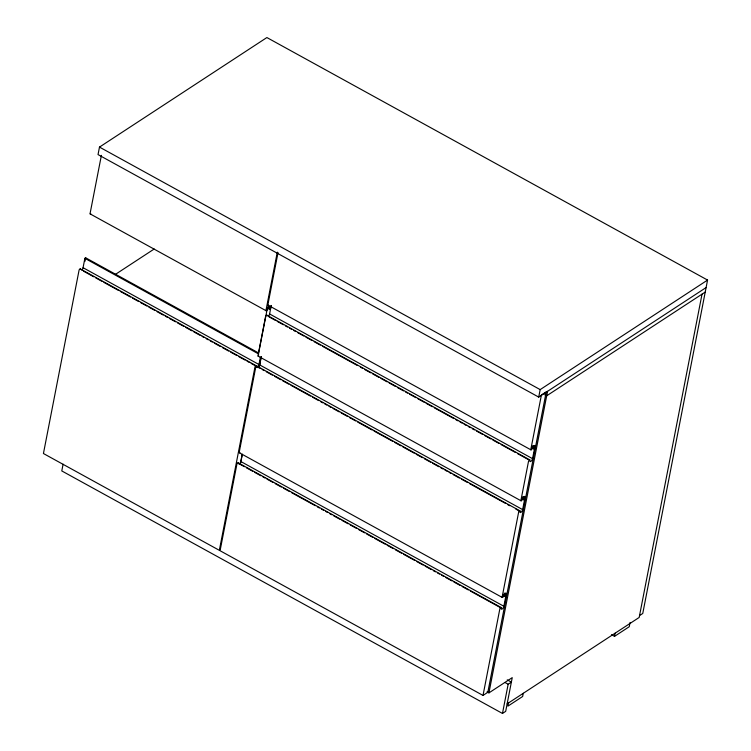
<?xml version="1.0" encoding="UTF-8"?>
<svg xmlns="http://www.w3.org/2000/svg" width="751" height="751" viewBox="0 0 751 751"><rect width="100%" height="100%" fill="white"/><g stroke="black" fill="none" stroke-linecap="round" stroke-linejoin="round"><path stroke-width="1.13" d="M639.542 615.576L642.762 613.473L707.564 280.067L266.887 37.55L99.489 147.093L98.034 154.584L538.72 397.101L706.109 287.558M101.394 155.354L90.111 213.387A1.155 0.479 -61.2 0 0 90.777 213.744M81.718 270.163A2.3 0.948 -61.2 0 0 83.061 267.703L84.882 258.335L85.68 257.809L258.522 352.923M85.013 261.245L85.68 257.809M63.103 464.184L61.789 470.933L502.475 713.45L505.686 711.347L512.238 677.627L488.939 692.882L487.052 691.84M277.297 252.158L266.014 310.191A1.155 0.479 -61.2 0 0 266.502 310.689A1.155 0.479 -61.2 0 0 267.356 309.318A2.3 0.948 -61.2 0 1 269.055 306.568A2.3 0.948 -61.2 0 1 270.031 307.563L269.665 309.44L266.605 307.75M278.03 252.552L267.919 304.606A1.155 0.479 -61.2 0 0 268.407 305.103M258.597 353.261L267.328 308.351M257.621 366.967A2.3 0.948 -61.2 0 0 258.964 364.507L260.381 357.223M240.423 463.498L242.207 454.327M259.142 367.22L261.141 356.903M271.149 305.46L270.473 308.914L269.665 309.44M239.212 464.306A2.3 0.948 -61.2 0 0 240.911 461.565L242.329 454.28M257.997 367.661A2.3 0.948 -61.2 0 0 259.696 364.911L261.32 356.584M268.257 316.424A2.3 0.948 -61.2 0 0 269.6 313.965L271.224 305.638M538.72 397.101L540.176 389.609L707.564 280.067M238.236 462.907A1.155 0.479 -61.2 0 0 237.569 462.963A1.155 0.479 -61.2 0 0 236.894 464.193L220.071 550.727L483.015 695.426L499.837 608.892A1.155 0.479 -61.2 0 1 500.692 607.521A1.155 0.479 -61.2 0 1 501.17 608.019A2.3 0.948 -61.2 0 0 502.147 609.014A2.3 0.948 -61.2 0 0 503.855 606.264L505.676 596.895L506.474 596.369L504.419 595.243M503.761 595.017L505.817 596.153L506.183 594.276A2.3 0.948 -61.2 0 0 505.207 593.281A2.3 0.948 -61.2 0 0 503.508 596.031A1.155 0.479 -61.2 0 1 502.654 597.402A1.155 0.479 -61.2 0 1 502.166 596.904L518.622 512.248A1.155 0.479 -61.2 0 1 519.476 510.868A1.155 0.479 -61.2 0 1 519.964 511.365A2.3 0.948 -61.2 0 0 520.941 512.36A2.3 0.948 -61.2 0 0 522.64 509.61L524.461 500.25L525.268 499.725L522.18 498.026M522.555 498.373L524.602 499.499L524.968 497.622A2.3 0.948 -61.2 0 0 523.991 496.627A2.3 0.948 -61.2 0 0 522.292 499.377A1.155 0.479 -61.2 0 1 521.438 500.757A1.155 0.479 -61.2 0 1 520.95 500.26L528.526 461.292A1.155 0.479 -61.2 0 1 529.38 459.922A1.155 0.479 -61.2 0 1 529.868 460.419A2.3 0.948 -61.2 0 0 530.844 461.414A2.3 0.948 -61.2 0 0 532.543 458.664L534.365 449.305L535.163 448.779L532.083 447.08M534.505 448.554L534.872 446.676A2.3 0.948 -61.2 0 0 533.895 445.681A2.3 0.948 -61.2 0 0 532.196 448.431A1.155 0.479 -61.2 0 1 531.342 449.802A1.155 0.479 -61.2 0 1 530.854 449.305L541.415 394.988L546.24 391.834L535.313 448.028L534.505 448.554L532.459 447.418M506.474 596.369L487.84 692.272L483.015 695.426M525.268 499.725L506.625 595.627L505.817 596.153M535.163 448.779L525.409 498.974L524.602 499.499M488.939 692.882L547.554 391.318M502.475 713.45L508.155 684.227L511.365 682.124L507.254 679.862M508.54 702.917L507.92 706.128L522.649 696.487L523.278 693.276M611.474 634.689L614.515 636.369L615.135 633.159M630.08 622.448L629.244 626.728L614.515 636.369M702.025 294.157L639.176 617.453L507.141 703.856M115.232 274.509L154.19 249.013M705.236 292.055L546.681 395.815L544.625 394.679M99.489 147.093L540.176 389.609M532.816 445.55L534.872 446.676M532.309 448.169L534.365 449.305M267.985 305.141L530.919 449.84M267.985 306.436L270.031 307.563M90.176 213.922L266.079 310.726M269.6 313.965L532.543 458.664M266.858 315.185L529.793 459.884M268.98 316.847L275.138 320.236M277.194 321.372L283.362 324.761M285.408 325.887L287.464 327.023M289.52 328.149L291.576 329.285M293.632 330.412L295.687 331.548M297.734 332.674L303.902 336.063M305.957 337.199L312.116 340.588M314.171 341.714L320.339 345.113M322.386 346.239L357.307 365.455M360.396 367.155L362.442 368.281M364.498 369.417L370.665 372.806M372.721 373.932L378.88 377.331M380.935 378.457L387.094 381.846M389.149 382.982L395.317 386.371M397.363 387.507L403.531 390.895M405.587 392.022L407.643 393.158M409.689 394.284L415.857 397.673M417.913 398.809L424.071 402.198M426.127 403.334L432.285 406.723M434.341 407.849L453.857 418.589M455.913 419.725L457.969 420.851M460.025 421.987L462.072 423.113M464.127 424.24L466.183 425.376M468.239 426.502L470.295 427.638M472.351 428.765L474.397 429.901M476.453 431.027L482.621 434.416M484.677 435.552L490.835 438.941M492.891 440.067L499.049 443.465M501.105 444.592L515.486 452.506M517.542 453.632L527.812 459.293M522.912 496.495L524.968 497.622M84.882 258.335L258.738 354.012M522.405 499.115L524.461 500.25M258.081 356.087L521.016 500.786M83.061 267.703L258.964 364.507M259.696 364.911L522.64 509.61M80.31 268.924L256.222 365.728M256.955 366.131L519.899 510.83M83.445 271.139L93.678 276.772M95.724 277.898L101.854 281.268M103.901 282.395L118.226 290.28M120.263 291.407L130.496 297.03M132.542 298.156L138.672 301.536M140.719 302.662L146.858 306.032M148.905 307.159L155.035 310.538M157.081 311.665L163.22 315.045M165.267 316.171L167.313 317.298M169.36 318.415L175.49 321.794M177.536 322.921L183.676 326.3M185.722 327.427L191.852 330.797M193.899 331.923L200.038 335.303M202.085 336.429L204.131 337.556M206.178 338.682L208.224 339.809M210.261 340.935L212.308 342.062M214.354 343.179L220.494 346.558M222.54 347.685L228.67 351.064M230.717 352.191L236.856 355.561M238.902 356.687L245.042 360.067M247.079 361.193L249.125 362.32M251.172 363.446L256.288 366.263A2.3 0.948 -61.2 0 0 256.42 367.323M258.053 367.23L260.099 368.356M262.155 369.492L264.211 370.618M266.267 371.754L272.425 375.143M274.481 376.27L280.649 379.668M282.695 380.795L288.863 384.183M290.919 385.319L310.435 396.059M312.482 397.185L318.649 400.574M320.705 401.71L322.761 402.836M324.808 403.972L326.863 405.099M328.919 406.235L330.975 407.361M333.031 408.488L339.189 411.886M341.245 413.012L347.403 416.401M349.459 417.537L355.627 420.926M357.683 422.062L372.055 429.976M374.111 431.102L392.604 441.278M394.65 442.405L400.818 445.794M402.874 446.929L414.167 453.144M416.223 454.28L422.391 457.669M424.437 458.795L430.605 462.194M432.66 463.32L438.819 466.709M440.875 467.845L442.93 468.971M444.986 470.107L447.033 471.234M449.089 472.36L451.144 473.496M453.2 474.623L459.359 478.021M461.414 479.147L467.582 482.536M469.638 483.672L505.583 503.452M507.638 504.588L509.694 505.714M515.853 509.103L519.964 511.365M504.128 593.149L506.183 594.276M502.588 595.205L505.676 596.895M239.297 452.74L502.231 597.439M240.911 461.565L503.855 606.264M238.17 462.776L501.105 607.484M238.236 463.311L244.394 466.709M246.45 467.835L252.618 471.224M254.664 472.36L260.832 475.749M262.888 476.876L264.943 478.011M266.99 479.138L273.157 482.536M275.213 483.663L281.372 487.052M283.427 488.188L289.586 491.576M291.641 492.703L315.27 505.705M317.326 506.841L319.372 507.967M321.428 509.103L323.484 510.229M325.54 511.356L327.596 512.492M329.651 513.618L331.698 514.754M333.754 515.881L339.921 519.27M341.977 520.405L348.135 523.794M350.191 524.921L356.35 528.319M358.405 529.446L364.573 532.835M366.619 533.97L372.787 537.359M374.843 538.495L385.113 544.146M387.169 545.273L393.327 548.662M395.383 549.798L401.541 553.187M403.597 554.322L414.899 560.537M416.955 561.664L423.113 565.062M425.169 566.188L431.327 569.577M433.383 570.713L435.439 571.84M437.495 572.975L439.551 574.102M441.607 575.228L443.653 576.364M445.709 577.491L451.877 580.889M453.933 582.016L460.091 585.404M462.147 586.54L468.305 589.929M470.361 591.056L501.17 608.019M505.066 682.537L508.155 684.227M258.682 355.908A1.155 0.479 -61.2 0 1 258.015 355.552L265.582 316.593A1.155 0.479 -61.2 0 1 266.436 315.213A1.155 0.479 -61.2 0 1 266.924 315.72M256.288 366.263A1.155 0.479 -61.2 0 0 255.8 365.765A1.155 0.479 -61.2 0 0 254.946 367.136L219.339 550.323L43.436 453.52L79.043 270.332A1.155 0.479 -61.2 0 1 79.803 269.018A1.155 0.479 -61.2 0 1 80.404 269.224M239.888 452.553A1.155 0.479 -61.2 0 1 239.222 452.205L255.678 367.539A1.155 0.479 -61.2 0 1 256.532 366.169A1.155 0.479 -61.2 0 1 257.02 366.666"/></g></svg>
